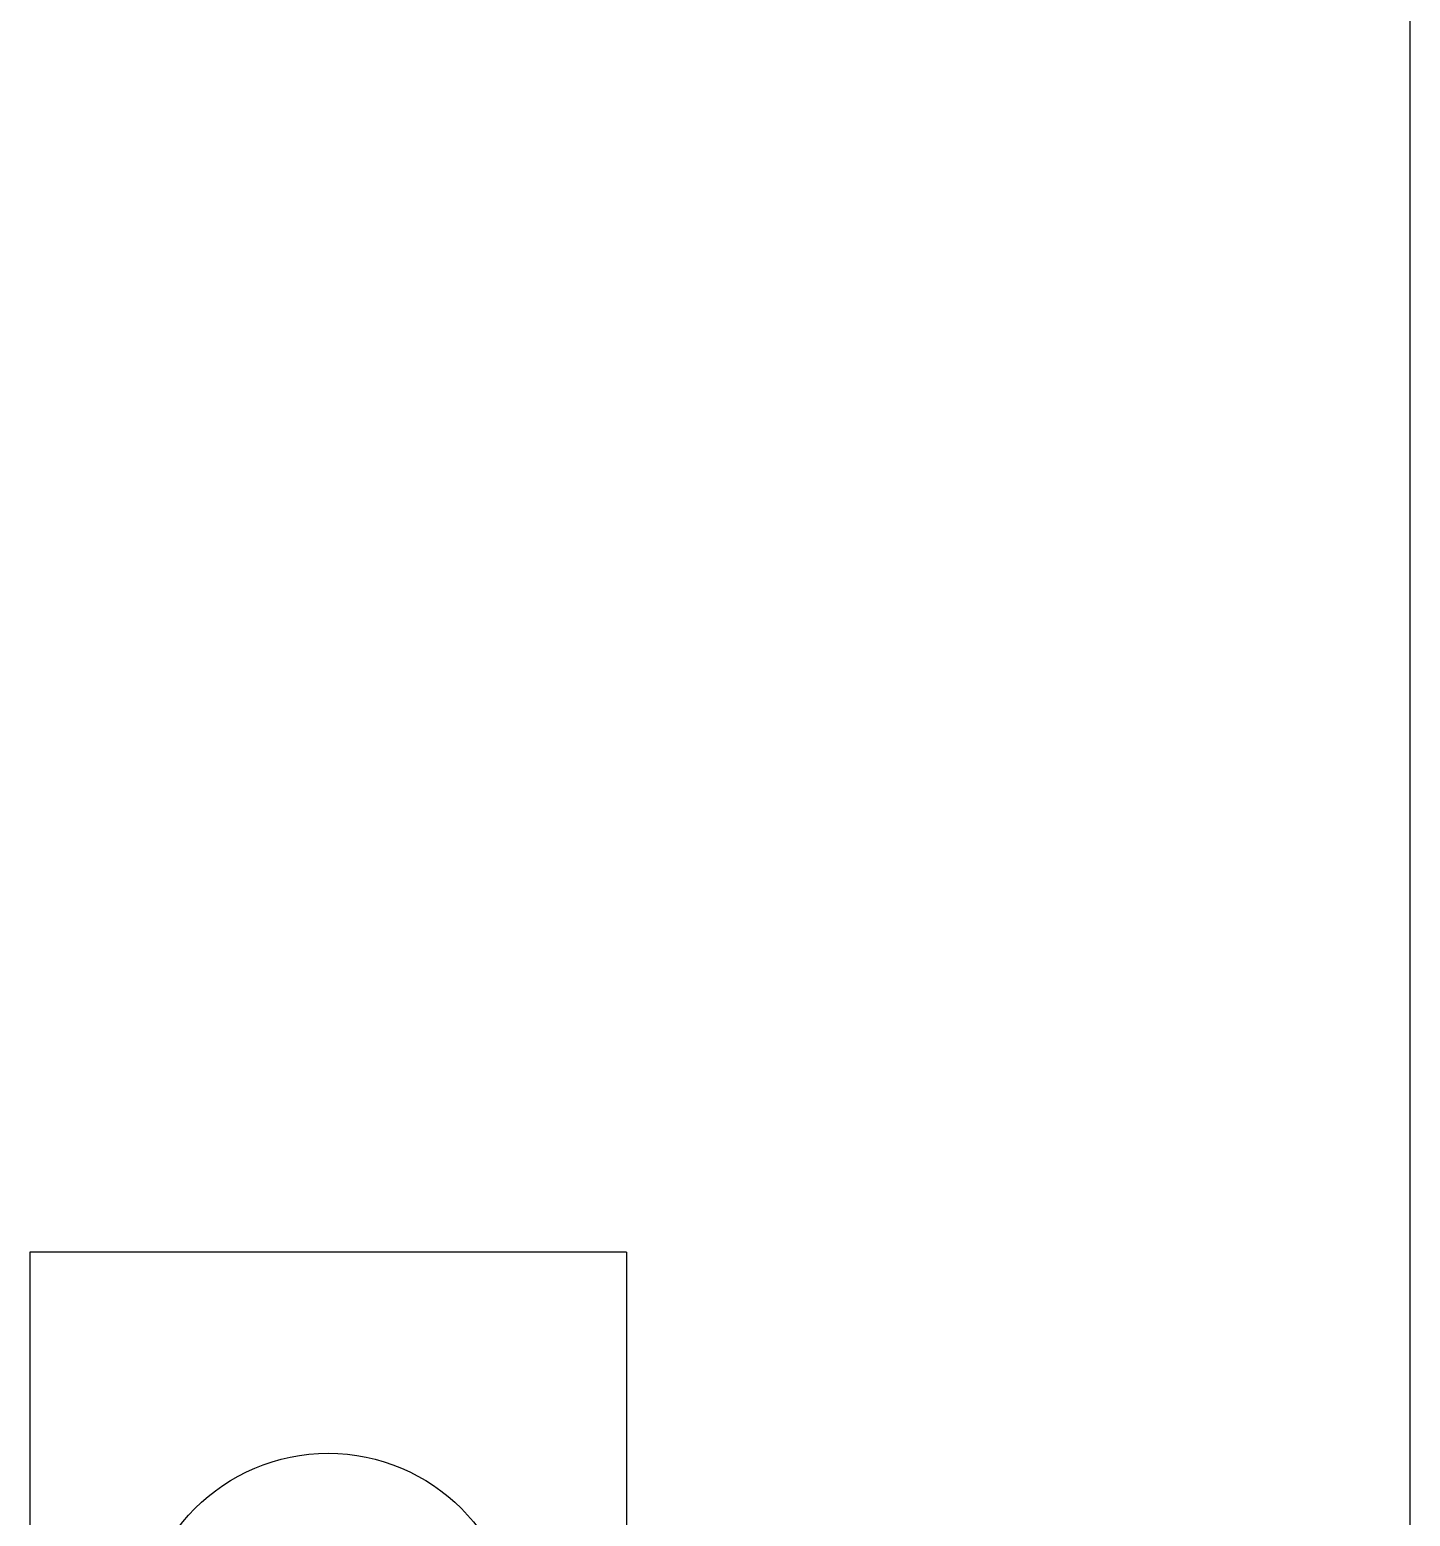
# Model space of a CAD drawing. Header units: millimetres. Extents: x 44190 to 77260, y -67199 to -50358.
# Drawn here: x 58395.75 to 58417.72, y -56325.22 to -56301.56 of the extents above; entities that cross this region are included whole.
import ezdxf

# ---------------------------------------------------------------- set-up
doc = ezdxf.new("R2010")
doc.units = ezdxf.units.MM
doc.header["$LTSCALE"] = 3
doc.layers.add('1', color=3, linetype='Continuous')

# ---------------------------------------------------------------- blocks, each defined once
blk = doc.blocks.new('*U79')
at = {"layer": '1', "color": 7}
for p, q in [((36.458, 67.2063), (26.958, 67.2063)), ((26.958, 67.2063), (26.958, 16.7063)), ((36.458, 67.2063), (36.458, 16.7063))]:
    blk.add_line(p, q, dxfattribs=at)
blk.add_circle((31.708, 61.0063), 3, dxfattribs=at)

msp = doc.modelspace()

# ---------------------------------------------------------------- linework, layer by layer
msp.add_lwpolyline([(58317.722, -56430.244), (58417.722, -56430.244), (58417.722, -56270.244), (58317.722, -56270.244)], close=True)

# ---------------------------------------------------------------- block references
msp.add_blockref('*U79', (58368.789, -56388.229))

doc.saveas('drawing.dxf')
